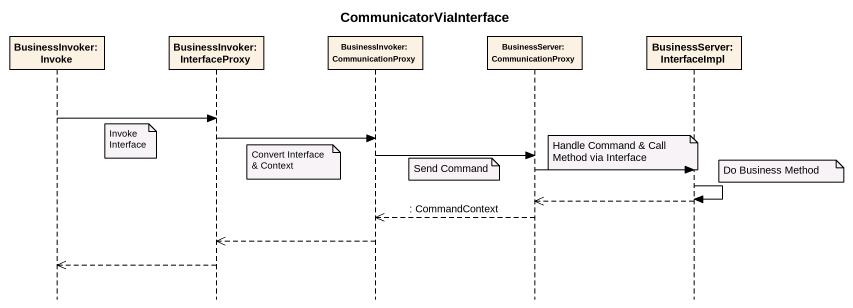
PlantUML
@startuml
title CommunicatorViaInterface
hide footbox
participant "BusinessInvoker: Invoke" as BusinessInvoker_Invoke
participant "BusinessInvoker: InterfaceProxy" as BusinessInvoker
participant "BusinessInvoker: CommunicationProxy" as BusinessInvoker_2
participant "BusinessServer: CommunicationProxy" as BusinessServer
participant "BusinessServer: InterfaceImpl" as BusinessServer_InterfaceImpl

BusinessInvoker_Invoke -> BusinessInvoker
BusinessInvoker -> BusinessInvoker_2
note right of BusinessInvoker_Invoke : Invoke Interface
note over BusinessServer_InterfaceImpl : Handle Command & Call Method via Interface
BusinessInvoker_2 -> BusinessServer
note right of BusinessInvoker : Convert Interface & Context
note right of BusinessInvoker_2 : Send Command
BusinessServer -> BusinessServer_InterfaceImpl
note right of BusinessServer_InterfaceImpl : Do Business Method
BusinessServer_InterfaceImpl -> BusinessServer_InterfaceImpl
BusinessServer_InterfaceImpl -->> BusinessServer
BusinessServer -->> BusinessInvoker_2 : : CommandContext
BusinessInvoker_2 -->> BusinessInvoker
BusinessInvoker -->> BusinessInvoker_Invoke
@enduml
